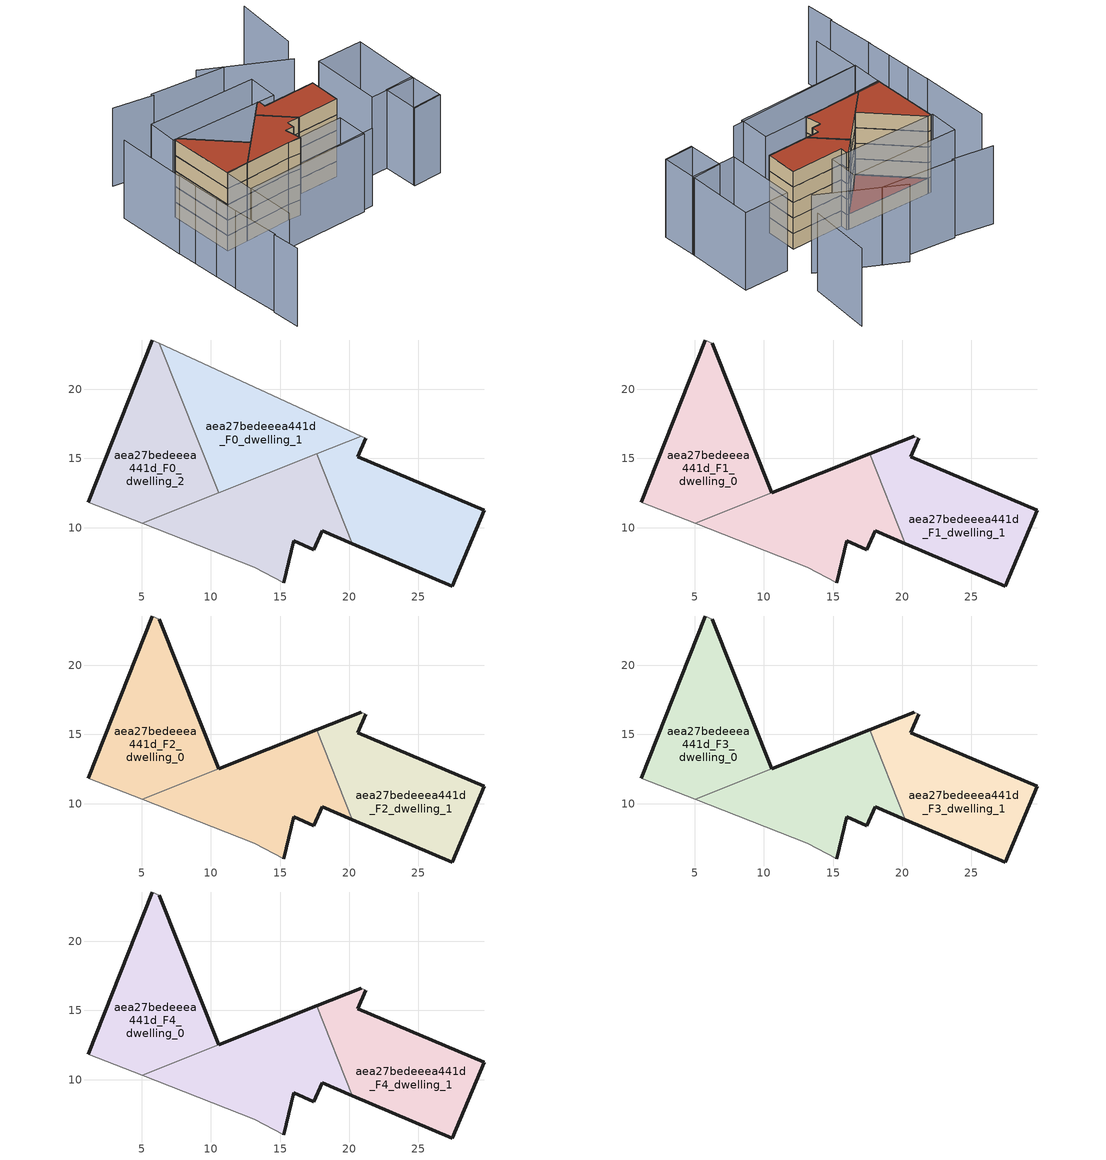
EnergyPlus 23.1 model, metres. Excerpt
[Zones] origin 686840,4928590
aea27bedeeea441d_F0_dwelling_0
 floor ground (EU_floor_Construction): 10.57,12.51 6.28,23.31 5.77,23.55 1.16,11.83 5.03,10.31 z0; 20.23,8.84 17.66,15.32 10.57,12.51 13.13,7.12 15.27,6 16,9.05 17.45,8.4 18.05,9.76 z0; 13.13,7.12 10.57,12.51 5.03,10.31 z0; 20.87,16.6 6.29,23.31 10.57,12.51 z0
 wall outside (EU_wall_Construction): 20.23,8.84 18.05,9.76 17.45,8.4 16,9.05 15.27,6 z0:3
 wall adiabatic (EU_wall_Construction): 15.27,6 13.13,7.12 5.03,10.31 z0:3
 wall to aea27bedeeea441d_F0_dwelling_1 (EU_wall_Construction): 17.66,15.32 20.23,8.84 z0:3
 wall to aea27bedeeea441d_F0_dwelling_3 (EU_wall_Construction): 10.57,12.51 17.66,15.32 z0:3
 wall to aea27bedeeea441d_F0_dwelling_2 (EU_wall_Construction): 5.03,10.31 10.57,12.51 z0:3
 ceiling adiabatic (EU_floor_Construction): 10.57,12.51 13.13,7.12 5.03,10.31 z3
 roof outside (EU_floor_Construction): 20.87,16.6 10.57,12.51 6.28,23.31 z3
aea27bedeeea441d_F0_dwelling_1
 floor ground (EU_floor_Construction): 20.87,16.6 6.28,23.31 10.57,12.51 z0; 27.44,5.78 29.74,11.27 20.6,15.1 21.21,16.44 20.87,16.6 17.66,15.32 20.23,8.84 z0
 wall outside (EU_wall_Construction): 21.21,16.44 20.6,15.1 29.74,11.27 27.44,5.78 20.23,8.84 z0:3
 wall adiabatic (EU_wall_Construction): 20.87,16.6 21.21,16.44 z0:3
 wall to aea27bedeeea441d_F0_dwelling_3 (EU_wall_Construction): 17.66,15.32 20.87,16.6 z0:3
 roof outside (EU_floor_Construction): 20.87,16.6 10.57,12.51 6.28,23.31 z3
aea27bedeeea441d_F0_dwelling_2
 floor ground (EU_floor_Construction): 20.23,8.84 17.66,15.32 5.03,10.31 13.13,7.12 15.27,6 16,9.05 17.45,8.4 18.05,9.76 z0; 10.57,12.51 6.28,23.31 5.77,23.55 1.16,11.83 5.03,10.31 z0
 wall outside (EU_wall_Construction): 1.16,11.83 5.77,23.55 z0:3
 wall adiabatic (EU_wall_Construction): 5.03,10.31 1.16,11.83 / 5.77,23.55 6.29,23.31 z0:3
 wall to aea27bedeeea441d_F0_dwelling_3 (EU_wall_Construction): 6.29,23.31 10.57,12.51 z0:3
aea27bedeeea441d_F0_dwelling_3
 floor ground (EU_floor_Construction): 20.87,16.6 6.29,23.31 10.57,12.51 z0; 13.13,7.12 10.57,12.51 5.03,10.31 z0; 27.44,5.78 29.74,11.27 20.6,15.1 21.21,16.44 20.87,16.6 17.66,15.32 20.23,8.84 z0
 wall adiabatic (EU_wall_Construction): 6.29,23.31 20.87,16.6 z0:3
 ceiling adiabatic (EU_roof_Construction): 29.74,11.27 27.44,5.78 20.23,8.84 17.66,15.32 20.87,16.6 21.21,16.44 20.6,15.1 z3; 17.66,15.32 20.23,8.84 18.05,9.76 17.45,8.4 16,9.05 15.27,6 13.13,7.12 10.57,12.51 z3
 roof outside (EU_roof_Construction): 20.87,16.6 10.57,12.51 6.28,23.31 z3
aea27bedeeea441d_F1_dwelling_0
 floor to aea27bedeeea441d_F0_dwelling_0 (EU_floor_Construction): 20.23,8.84 17.66,15.32 10.57,12.51 13.13,7.12 15.27,6 16,9.05 17.45,8.4 18.05,9.76 z3
 floor adiabatic (EU_floor_Construction): 10.57,12.51 6.28,23.31 5.77,23.55 1.16,11.83 5.03,10.31 z3
 floor to aea27bedeeea441d_F0_dwelling_3 (EU_floor_Construction): 13.13,7.12 10.57,12.51 5.03,10.31 z3
 wall outside (EU_wall_Construction): 20.23,8.84 18.05,9.76 17.45,8.4 16,9.05 15.27,6 / 10.57,12.51 17.66,15.32 z3:6
 wall adiabatic (EU_wall_Construction): 15.27,6 13.13,7.12 5.03,10.31 z3:6
 wall to aea27bedeeea441d_F1_dwelling_1 (EU_wall_Construction): 17.66,15.32 20.23,8.84 z3:6
 wall to aea27bedeeea441d_F1_dwelling_2 (EU_wall_Construction): 5.03,10.31 10.57,12.51 z3:6
aea27bedeeea441d_F1_dwelling_1
 floor to aea27bedeeea441d_F0_dwelling_1 (EU_floor_Construction): 27.44,5.78 29.74,11.27 20.6,15.1 21.21,16.44 20.87,16.6 17.66,15.32 20.23,8.84 z3
 wall outside (EU_wall_Construction): 17.66,15.32 20.87,16.6 / 21.21,16.44 20.6,15.1 29.74,11.27 27.44,5.78 20.23,8.84 z3:6
 wall adiabatic (EU_wall_Construction): 20.87,16.6 21.21,16.44 z3:6
aea27bedeeea441d_F1_dwelling_2
 floor to aea27bedeeea441d_F0_dwelling_2 (EU_floor_Construction): 20.23,8.84 17.66,15.32 5.03,10.31 13.13,7.12 15.27,6 16,9.05 17.45,8.4 18.05,9.76 z3; 10.57,12.51 6.28,23.31 5.77,23.55 1.16,11.83 5.03,10.31 z3
 wall outside (EU_wall_Construction): 1.16,11.83 5.77,23.55 / 6.29,23.31 10.57,12.51 z3:6
 wall adiabatic (EU_wall_Construction): 5.03,10.31 1.16,11.83 / 5.77,23.55 6.29,23.31 z3:6
aea27bedeeea441d_F2_dwelling_0
 floor adiabatic (EU_floor_Construction): 20.23,8.84 17.66,15.32 5.03,10.31 13.13,7.12 15.27,6 16,9.05 17.45,8.4 18.05,9.76 z6; 10.57,12.51 6.28,23.31 5.77,23.55 1.16,11.83 5.03,10.31 z6
 wall outside (EU_wall_Construction): 20.23,8.84 18.05,9.76 17.45,8.4 16,9.05 15.27,6 / 10.57,12.51 17.66,15.32 z6:9
 wall adiabatic (EU_wall_Construction): 15.27,6 13.13,7.12 5.03,10.31 z6:9
 wall to aea27bedeeea441d_F2_dwelling_1 (EU_wall_Construction): 17.66,15.32 20.23,8.84 z6:9
 wall to aea27bedeeea441d_F2_dwelling_2 (EU_wall_Construction): 5.03,10.31 10.57,12.51 z6:9
aea27bedeeea441d_F2_dwelling_1
 floor to aea27bedeeea441d_F1_dwelling_1 (EU_floor_Construction): 27.44,5.78 29.74,11.27 20.6,15.1 21.21,16.44 20.87,16.6 17.66,15.32 20.23,8.84 z6
 wall outside (EU_wall_Construction): 17.66,15.32 20.87,16.6 / 21.21,16.44 20.6,15.1 29.74,11.27 27.44,5.78 20.23,8.84 z6:9
 wall adiabatic (EU_wall_Construction): 20.87,16.6 21.21,16.44 z6:9
aea27bedeeea441d_F2_dwelling_2
 floor to aea27bedeeea441d_F1_dwelling_2 (EU_floor_Construction): 20.23,8.84 17.66,15.32 5.03,10.31 13.13,7.12 15.27,6 16,9.05 17.45,8.4 18.05,9.76 z6; 10.57,12.51 6.28,23.31 5.77,23.55 1.16,11.83 5.03,10.31 z6
 wall outside (EU_wall_Construction): 1.16,11.83 5.77,23.55 / 6.29,23.31 10.57,12.51 z6:9
 wall adiabatic (EU_wall_Construction): 5.03,10.31 1.16,11.83 / 5.77,23.55 6.29,23.31 z6:9
aea27bedeeea441d_F3_dwelling_0
 floor adiabatic (EU_floor_Construction): 20.23,8.84 17.66,15.32 5.03,10.31 13.13,7.12 15.27,6 16,9.05 17.45,8.4 18.05,9.76 z9; 10.57,12.51 6.28,23.31 5.77,23.55 1.16,11.83 5.03,10.31 z9
 wall outside (EU_wall_Construction): 20.23,8.84 18.05,9.76 17.45,8.4 16,9.05 15.27,6 / 10.57,12.51 17.66,15.32 z9:12
 wall adiabatic (EU_wall_Construction): 15.27,6 13.13,7.12 5.03,10.31 z9:12
 wall to aea27bedeeea441d_F3_dwelling_1 (EU_wall_Construction): 17.66,15.32 20.23,8.84 z9:12
 wall to aea27bedeeea441d_F3_dwelling_2 (EU_wall_Construction): 5.03,10.31 10.57,12.51 z9:12
aea27bedeeea441d_F3_dwelling_1
 floor to aea27bedeeea441d_F2_dwelling_1 (EU_floor_Construction): 27.44,5.78 29.74,11.27 20.6,15.1 21.21,16.44 20.87,16.6 17.66,15.32 20.23,8.84 z9
 wall outside (EU_wall_Construction): 17.66,15.32 20.87,16.6 / 21.21,16.44 20.6,15.1 29.74,11.27 27.44,5.78 20.23,8.84 z9:12
 wall adiabatic (EU_wall_Construction): 20.87,16.6 21.21,16.44 z9:12
aea27bedeeea441d_F3_dwelling_2
 floor to aea27bedeeea441d_F2_dwelling_2 (EU_floor_Construction): 20.23,8.84 17.66,15.32 5.03,10.31 13.13,7.12 15.27,6 16,9.05 17.45,8.4 18.05,9.76 z9; 10.57,12.51 6.28,23.31 5.77,23.55 1.16,11.83 5.03,10.31 z9
 wall outside (EU_wall_Construction): 1.16,11.83 5.77,23.55 / 6.29,23.31 10.57,12.51 z9:12
 wall adiabatic (EU_wall_Construction): 5.03,10.31 1.16,11.83 / 5.77,23.55 6.29,23.31 z9:12
aea27bedeeea441d_F4_dwelling_0
 floor adiabatic (EU_floor_Construction): 20.23,8.84 17.66,15.32 5.03,10.31 13.13,7.12 15.27,6 16,9.05 17.45,8.4 18.05,9.76 z12; 10.57,12.51 6.28,23.31 5.77,23.55 1.16,11.83 5.03,10.31 z12
 wall outside (EU_wall_Construction): 20.23,8.84 18.05,9.76 17.45,8.4 16,9.05 15.27,6 / 10.57,12.51 17.66,15.32 z12:15
 wall adiabatic (EU_wall_Construction): 15.27,6 13.13,7.12 5.03,10.31 z12:15
 wall to aea27bedeeea441d_F4_dwelling_1 (EU_wall_Construction): 17.66,15.32 20.23,8.84 z12:15
 wall to aea27bedeeea441d_F4_dwelling_2 (EU_wall_Construction): 5.03,10.31 10.57,12.51 z12:15
 roof outside (EU_roof_Construction): 6.28,23.31 10.57,12.51 5.03,10.31 1.16,11.83 5.77,23.55 z15; 17.66,15.32 20.23,8.84 18.05,9.76 17.45,8.4 16,9.05 15.27,6 13.13,7.12 5.03,10.31 z15
aea27bedeeea441d_F4_dwelling_1
 floor to aea27bedeeea441d_F3_dwelling_1 (EU_floor_Construction): 27.44,5.78 29.74,11.27 20.6,15.1 21.21,16.44 20.87,16.6 17.66,15.32 20.23,8.84 z12
 wall outside (EU_wall_Construction): 17.66,15.32 20.87,16.6 / 21.21,16.44 20.6,15.1 29.74,11.27 27.44,5.78 20.23,8.84 z12:15
 wall adiabatic (EU_wall_Construction): 20.87,16.6 21.21,16.44 z12:15
 roof outside (EU_roof_Construction): 29.74,11.27 27.44,5.78 20.23,8.84 17.66,15.32 20.87,16.6 21.21,16.44 20.6,15.1 z15
aea27bedeeea441d_F4_dwelling_2
 floor to aea27bedeeea441d_F3_dwelling_2 (EU_floor_Construction): 20.23,8.84 17.66,15.32 5.03,10.31 13.13,7.12 15.27,6 16,9.05 17.45,8.4 18.05,9.76 z12; 10.57,12.51 6.28,23.31 5.77,23.55 1.16,11.83 5.03,10.31 z12
 wall outside (EU_wall_Construction): 1.16,11.83 5.77,23.55 / 6.29,23.31 10.57,12.51 z12:15
 wall adiabatic (EU_wall_Construction): 5.03,10.31 1.16,11.83 / 5.77,23.55 6.29,23.31 z12:15
 roof outside (EU_roof_Construction): 6.28,23.31 10.57,12.51 5.03,10.31 1.16,11.83 5.77,23.55 z15; 17.66,15.32 20.23,8.84 18.05,9.76 17.45,8.4 16,9.05 15.27,6 13.13,7.12 5.03,10.31 z15
shading: 30.86,-6.18 35.76,-8.08 / -4.25,-1.88 -0.87,6.58 / -0.87,6.58 22.75,-2.86 / -10.66,-2.47 -12.38,-7.42 / -7.54,6.01 -10.47,-2.53 / -6.01,10.13 -7.61,5.67 / -4.3,14.76 -5.96,10.11 / 38.24,19.91 43.79,30.59 / -2.83,18.49 -4.5,14.2 / 1.91,30.6 -2.97,18.35 / 34.3,16.83 24.46,29.26 / 27.24,25.76 15.21,32.59 / 15.25,32.11 8.97,36.28 / 30.78,-6.39 33.23,-0.05 / 33.23,-0.05 38.31,-2.01 / 38.31,-2.01 35.86,-8.35 / 35.86,-8.35 30.78,-6.39 / 20.78,-2.5 -1.02,6.64 / -1.02,6.64 1.27,12.09 / 1.27,12.09 23.07,2.95 / 23.07,2.95 20.78,-2.5 / 43.29,9.72 38.19,-2.35 / 38.19,-2.35 30.35,0.97 / 30.35,0.97 35.45,13.04 / 35.45,13.04 43.29,9.72 / 23.86,15.18 5.47,23.69 / 5.47,23.69 7.83,28.79 / 7.83,28.79 26.22,20.28 / 26.22,20.28 23.86,15.18 z0:15
[Building]
EU S2 Campaign: North Axis=0; Terrain=City; Solar Distribution=FullExterior
[Site:Location]
Bologna: Latitude=44.5; Longitude=11.25; Time Zone=1; Elevation=37
[SizingPeriod:WeatherFileDays]
AnnualSizingPeriod: Begin Month=1; Begin Day of Month=1; End Month=12; End Day of Month=31; Day of Week for Start Day=Monday; Use Weather File Daylight Saving Period=No; Use Weather File Rain and Snow Indicators=No
[MATERIAL]
EU_InternalMass_Material: Roughness=MediumRough; Thickness=0.1; Conductivity=1; Density=1800; Specific Heat=900; Thermal Absorptance=0.9; Solar Absorptance=0.7; Visible Absorptance=0.7
[MATERIAL:NOMASS] Roughness=MediumRough; Thermal Absorptance=0.9; Solar Absorptance=0.7; Visible Absorptance=0.7
Name | Thermal Resistance
EU_wall_NoMass | 0.905828
EU_roof_NoMass | 0.37593
EU_floor_NoMass | 0.67114
[CONSTRUCTION]
EU_wall_Construction: EU_wall_NoMass
EU_roof_Construction: EU_roof_NoMass
EU_floor_Construction: EU_floor_NoMass
EU_InternalMass_Construction: EU_InternalMass_Material
[ZONE] Type=1; Multiplier=1; Ceiling Height=autocalculate; Floor Area=autocalculate; Part of Total Floor Area=Yes
Name | Volume
aea27bedeeea441d_F0_dwelling_0 | 579.495
aea27bedeeea441d_F1_dwelling_0 | 386.314
aea27bedeeea441d_F2_dwelling_0; aea27bedeeea441d_F3_dwelling_0; aea27bedeeea441d_F4_dwelling_0; aea27bedeeea441d_F2_dwelling_2; aea27bedeeea441d_F3_dwelling_2; aea27bedeeea441d_F4_dwelling_2 | 386.327
aea27bedeeea441d_F0_dwelling_1 | 386.323
aea27bedeeea441d_F1_dwelling_1 | 193.148
aea27bedeeea441d_F2_dwelling_1; aea27bedeeea441d_F3_dwelling_1; aea27bedeeea441d_F4_dwelling_1 | 193.151
aea27bedeeea441d_F0_dwelling_2; aea27bedeeea441d_F1_dwelling_2 | 386.326
aea27bedeeea441d_F0_dwelling_3 | 439.556
[INTERNALMASS] Construction=EU_InternalMass_Construction
Name | Zone or ZoneList | Surface Area
aea27bedeeea441d_F0_dwelling_0_EU_InternalMass | aea27bedeeea441d_F0_dwelling_0 | 64.3844
aea27bedeeea441d_F0_dwelling_1_EU_InternalMass | aea27bedeeea441d_F0_dwelling_1 | 64.3838
aea27bedeeea441d_F0_dwelling_2_EU_InternalMass | aea27bedeeea441d_F0_dwelling_2 | 64.3912
aea27bedeeea441d_F0_dwelling_3_EU_InternalMass | aea27bedeeea441d_F0_dwelling_3 | 64.3921
aea27bedeeea441d_F1_dwelling_0_EU_InternalMass | aea27bedeeea441d_F1_dwelling_0 | 85.8571
aea27bedeeea441d_F1_dwelling_1_EU_InternalMass | aea27bedeeea441d_F1_dwelling_1 | 85.843
aea27bedeeea441d_F1_dwelling_2_EU_InternalMass | aea27bedeeea441d_F1_dwelling_2 | 85.8434
aea27bedeeea441d_F2_dwelling_0_EU_InternalMass | aea27bedeeea441d_F2_dwelling_0 | 85.8571
aea27bedeeea441d_F2_dwelling_1_EU_InternalMass | aea27bedeeea441d_F2_dwelling_1 | 85.843
aea27bedeeea441d_F2_dwelling_2_EU_InternalMass | aea27bedeeea441d_F2_dwelling_2 | 85.8434
aea27bedeeea441d_F3_dwelling_0_EU_InternalMass | aea27bedeeea441d_F3_dwelling_0 | 85.8571
aea27bedeeea441d_F3_dwelling_1_EU_InternalMass | aea27bedeeea441d_F3_dwelling_1 | 85.843
aea27bedeeea441d_F3_dwelling_2_EU_InternalMass | aea27bedeeea441d_F3_dwelling_2 | 85.8434
aea27bedeeea441d_F4_dwelling_0_EU_InternalMass | aea27bedeeea441d_F4_dwelling_0 | 85.8571
aea27bedeeea441d_F4_dwelling_1_EU_InternalMass | aea27bedeeea441d_F4_dwelling_1 | 85.843
aea27bedeeea441d_F4_dwelling_2_EU_InternalMass | aea27bedeeea441d_F4_dwelling_2 | 85.8434
[OTHEREQUIPMENT] Fuel Type=Electricity; Design Level Calculation Method=Watts/Area; Power per Zone Floor Area=1; Fraction Latent=0; Fraction Radiant=0; Fraction Lost=0; Carbon Dioxide Generation Rate=0; EndUse Subcategory=EU_Step8_InternalGains
Name | Zone or ZoneList or Space or SpaceList | Schedule
EU_Step8_InternalGain_aea27bedeeea441d_F0_dwelling_0_f000 | aea27bedeeea441d_F0_dwelling_0 | EU_Step8_GainSchedule_aea27bedeeea441d_F0_dwelling_0_f000
EU_Step8_InternalGain_aea27bedeeea441d_F0_dwelling_1_f000 | aea27bedeeea441d_F0_dwelling_1 | EU_Step8_GainSchedule_aea27bedeeea441d_F0_dwelling_1_f000
EU_Step8_InternalGain_aea27bedeeea441d_F0_dwelling_2_f000 | aea27bedeeea441d_F0_dwelling_2 | EU_Step8_GainSchedule_aea27bedeeea441d_F0_dwelling_2_f000
EU_Step8_InternalGain_aea27bedeeea441d_F0_dwelling_3_f000 | aea27bedeeea441d_F0_dwelling_3 | EU_Step8_GainSchedule_aea27bedeeea441d_F0_dwelling_3_f000
EU_Step8_InternalGain_aea27bedeeea441d_F1_dwelling_0_f000 | aea27bedeeea441d_F1_dwelling_0 | EU_Step8_GainSchedule_aea27bedeeea441d_F1_dwelling_0_f000
EU_Step8_InternalGain_aea27bedeeea441d_F1_dwelling_1_f000 | aea27bedeeea441d_F1_dwelling_1 | EU_Step8_GainSchedule_aea27bedeeea441d_F1_dwelling_1_f000
EU_Step8_InternalGain_aea27bedeeea441d_F1_dwelling_2_f000 | aea27bedeeea441d_F1_dwelling_2 | EU_Step8_GainSchedule_aea27bedeeea441d_F1_dwelling_2_f000
EU_Step8_InternalGain_aea27bedeeea441d_F2_dwelling_0_f000 | aea27bedeeea441d_F2_dwelling_0 | EU_Step8_GainSchedule_aea27bedeeea441d_F2_dwelling_0_f000
EU_Step8_InternalGain_aea27bedeeea441d_F2_dwelling_1_f000 | aea27bedeeea441d_F2_dwelling_1 | EU_Step8_GainSchedule_aea27bedeeea441d_F2_dwelling_1_f000
EU_Step8_InternalGain_aea27bedeeea441d_F2_dwelling_2_f000 | aea27bedeeea441d_F2_dwelling_2 | EU_Step8_GainSchedule_aea27bedeeea441d_F2_dwelling_2_f000
EU_Step8_InternalGain_aea27bedeeea441d_F3_dwelling_0_f000 | aea27bedeeea441d_F3_dwelling_0 | EU_Step8_GainSchedule_aea27bedeeea441d_F3_dwelling_0_f000
EU_Step8_InternalGain_aea27bedeeea441d_F3_dwelling_1_f000 | aea27bedeeea441d_F3_dwelling_1 | EU_Step8_GainSchedule_aea27bedeeea441d_F3_dwelling_1_f000
EU_Step8_InternalGain_aea27bedeeea441d_F3_dwelling_2_f000 | aea27bedeeea441d_F3_dwelling_2 | EU_Step8_GainSchedule_aea27bedeeea441d_F3_dwelling_2_f000
EU_Step8_InternalGain_aea27bedeeea441d_F4_dwelling_0_f000 | aea27bedeeea441d_F4_dwelling_0 | EU_Step8_GainSchedule_aea27bedeeea441d_F4_dwelling_0_f000
EU_Step8_InternalGain_aea27bedeeea441d_F4_dwelling_1_f000 | aea27bedeeea441d_F4_dwelling_1 | EU_Step8_GainSchedule_aea27bedeeea441d_F4_dwelling_1_f000
EU_Step8_InternalGain_aea27bedeeea441d_F4_dwelling_2_f000 | aea27bedeeea441d_F4_dwelling_2 | EU_Step8_GainSchedule_aea27bedeeea441d_F4_dwelling_2_f000
[ZONEVENTILATION:DESIGNFLOWRATE] Schedule=EU_AlwaysOn; Design Flow Rate Calculation Method=AirChanges/Hour; Air Changes per Hour=0.73129; Ventilation Type=Natural; Fan Pressure Rise=0; Fan Total Efficiency=1; Constant Term Coefficient=1; Temperature Term Coefficient=0; Velocity Term Coefficient=0; Velocity Squared Term Coefficient=0; Minimum Indoor Temperature=-100; Maximum Indoor Temperature=100; Delta Temperature=-100; Minimum Outdoor Temperature=-100; Maximum Outdoor Temperature=100; Maximum Wind Speed=40
Name | Zone or ZoneList or Space or SpaceList
EU_ConstantAir_aea27bedeeea441d_F0_dwelling_0 | aea27bedeeea441d_F0_dwelling_0
EU_ConstantAir_aea27bedeeea441d_F0_dwelling_1 | aea27bedeeea441d_F0_dwelling_1
EU_ConstantAir_aea27bedeeea441d_F0_dwelling_2 | aea27bedeeea441d_F0_dwelling_2
EU_ConstantAir_aea27bedeeea441d_F0_dwelling_3 | aea27bedeeea441d_F0_dwelling_3
EU_ConstantAir_aea27bedeeea441d_F1_dwelling_0 | aea27bedeeea441d_F1_dwelling_0
EU_ConstantAir_aea27bedeeea441d_F1_dwelling_1 | aea27bedeeea441d_F1_dwelling_1
EU_ConstantAir_aea27bedeeea441d_F1_dwelling_2 | aea27bedeeea441d_F1_dwelling_2
EU_ConstantAir_aea27bedeeea441d_F2_dwelling_0 | aea27bedeeea441d_F2_dwelling_0
EU_ConstantAir_aea27bedeeea441d_F2_dwelling_1 | aea27bedeeea441d_F2_dwelling_1
EU_ConstantAir_aea27bedeeea441d_F2_dwelling_2 | aea27bedeeea441d_F2_dwelling_2
EU_ConstantAir_aea27bedeeea441d_F3_dwelling_0 | aea27bedeeea441d_F3_dwelling_0
EU_ConstantAir_aea27bedeeea441d_F3_dwelling_1 | aea27bedeeea441d_F3_dwelling_1
EU_ConstantAir_aea27bedeeea441d_F3_dwelling_2 | aea27bedeeea441d_F3_dwelling_2
EU_ConstantAir_aea27bedeeea441d_F4_dwelling_0 | aea27bedeeea441d_F4_dwelling_0
EU_ConstantAir_aea27bedeeea441d_F4_dwelling_1 | aea27bedeeea441d_F4_dwelling_1
EU_ConstantAir_aea27bedeeea441d_F4_dwelling_2 | aea27bedeeea441d_F4_dwelling_2
[HVACTEMPLATE:THERMOSTAT] Constant Heating Setpoint=20; Constant Cooling Setpoint=50
EU_HeatOnly_aea27bedeeea441d_F0_dwelling_0; EU_HeatOnly_aea27bedeeea441d_F0_dwelling_1; EU_HeatOnly_aea27bedeeea441d_F0_dwelling_2; EU_HeatOnly_aea27bedeeea441d_F0_dwelling_3; EU_HeatOnly_aea27bedeeea441d_F1_dwelling_0; EU_HeatOnly_aea27bedeeea441d_F1_dwelling_1; EU_HeatOnly_aea27bedeeea441d_F1_dwelling_2; EU_HeatOnly_aea27bedeeea441d_F2_dwelling_0; EU_HeatOnly_aea27bedeeea441d_F2_dwelling_1; EU_HeatOnly_aea27bedeeea441d_F2_dwelling_2; EU_HeatOnly_aea27bedeeea441d_F3_dwelling_0; EU_HeatOnly_aea27bedeeea441d_F3_dwelling_1; EU_HeatOnly_aea27bedeeea441d_F3_dwelling_2; EU_HeatOnly_aea27bedeeea441d_F4_dwelling_0; EU_HeatOnly_aea27bedeeea441d_F4_dwelling_1; EU_HeatOnly_aea27bedeeea441d_F4_dwelling_2
[HVACTEMPLATE:ZONE:IDEALLOADSAIRSYSTEM] System Availability Schedule=EU_AlwaysOn; Maximum Heating Supply Air Temperature=50; Minimum Cooling Supply Air Temperature=13; Maximum Heating Supply Air Humidity Ratio=0.0156; Minimum Cooling Supply Air Humidity Ratio=0.0077; Heating Limit=NoLimit; Cooling Limit=NoLimit; Heating Availability Schedule=EU_AlwaysOn; Cooling Availability Schedule=EU_CoolingOff; Dehumidification Control Type=ConstantSensibleHeatRatio; Cooling Sensible Heat Ratio=0.7; Dehumidification Setpoint=60; Humidification Control Type=None; Humidification Setpoint=30; Outdoor Air Method=None; Outdoor Air Flow Rate per Person=0.00944; Outdoor Air Flow Rate per Zone Floor Area=0; Outdoor Air Flow Rate per Zone=0; Demand Controlled Ventilation Type=None; Outdoor Air Economizer Type=NoEconomizer; Heat Recovery Type=None; Sensible Heat Recovery Effectiveness=0.7; Latent Heat Recovery Effectiveness=0.65
Name | Template Thermostat
aea27bedeeea441d_F0_dwelling_0 | EU_HeatOnly_aea27bedeeea441d_F0_dwelling_0
aea27bedeeea441d_F0_dwelling_1 | EU_HeatOnly_aea27bedeeea441d_F0_dwelling_1
aea27bedeeea441d_F0_dwelling_2 | EU_HeatOnly_aea27bedeeea441d_F0_dwelling_2
aea27bedeeea441d_F0_dwelling_3 | EU_HeatOnly_aea27bedeeea441d_F0_dwelling_3
aea27bedeeea441d_F1_dwelling_0 | EU_HeatOnly_aea27bedeeea441d_F1_dwelling_0
aea27bedeeea441d_F1_dwelling_1 | EU_HeatOnly_aea27bedeeea441d_F1_dwelling_1
aea27bedeeea441d_F1_dwelling_2 | EU_HeatOnly_aea27bedeeea441d_F1_dwelling_2
aea27bedeeea441d_F2_dwelling_0 | EU_HeatOnly_aea27bedeeea441d_F2_dwelling_0
aea27bedeeea441d_F2_dwelling_1 | EU_HeatOnly_aea27bedeeea441d_F2_dwelling_1
aea27bedeeea441d_F2_dwelling_2 | EU_HeatOnly_aea27bedeeea441d_F2_dwelling_2
aea27bedeeea441d_F3_dwelling_0 | EU_HeatOnly_aea27bedeeea441d_F3_dwelling_0
aea27bedeeea441d_F3_dwelling_1 | EU_HeatOnly_aea27bedeeea441d_F3_dwelling_1
aea27bedeeea441d_F3_dwelling_2 | EU_HeatOnly_aea27bedeeea441d_F3_dwelling_2
aea27bedeeea441d_F4_dwelling_0 | EU_HeatOnly_aea27bedeeea441d_F4_dwelling_0
aea27bedeeea441d_F4_dwelling_1 | EU_HeatOnly_aea27bedeeea441d_F4_dwelling_1
aea27bedeeea441d_F4_dwelling_2 | EU_HeatOnly_aea27bedeeea441d_F4_dwelling_2
[SIZING:ZONE] Zone Cooling Design Supply Air Temperature Input Method=SupplyAirTemperature; Zone Cooling Design Supply Air Temperature=13; Zone Heating Design Supply Air Temperature Input Method=SupplyAirTemperature; Zone Heating Design Supply Air Temperature=50; Zone Cooling Design Supply Air Humidity Ratio=0.008; Zone Heating Design Supply Air Humidity Ratio=0.008; Cooling Design Air Flow Method=DesignDay; Cooling Design Air Flow Rate=0; Cooling Minimum Air Flow per Zone Floor Area=0.000762; Cooling Minimum Air Flow=0; Cooling Minimum Air Flow Fraction=0.2; Heating Design Air Flow Method=DesignDay; Heating Design Air Flow Rate=0; Heating Maximum Air Flow per Zone Floor Area=0.002032; Heating Maximum Air Flow=0.141576; Heating Maximum Air Flow Fraction=0.3; Account for Dedicated Outdoor Air System=No; Dedicated Outdoor Air System Control Strategy=NeutralSupplyAir; Dedicated Outdoor Air Low Setpoint Temperature for Design=autosize; Dedicated Outdoor Air High Setpoint Temperature for Design=autosize; Zone Load Sizing Method=Sensible Load Only No Latent Load; Zone Latent Cooling Design Supply Air Humidity Ratio Input Method=HumidityRatioDifference; Zone Cooling Design Supply Air Humidity Ratio Difference=0.005; Zone Latent Heating Design Supply Air Humidity Ratio Input Method=HumidityRatioDifference; Zone Humidification Design Supply Air Humidity Ratio Difference=0.005
aea27bedeeea441d_F0_dwelling_0; aea27bedeeea441d_F0_dwelling_1; aea27bedeeea441d_F0_dwelling_2; aea27bedeeea441d_F0_dwelling_3; aea27bedeeea441d_F1_dwelling_0; aea27bedeeea441d_F1_dwelling_1; aea27bedeeea441d_F1_dwelling_2; aea27bedeeea441d_F2_dwelling_0; aea27bedeeea441d_F2_dwelling_1; aea27bedeeea441d_F2_dwelling_2; aea27bedeeea441d_F3_dwelling_0; aea27bedeeea441d_F3_dwelling_1; aea27bedeeea441d_F3_dwelling_2; aea27bedeeea441d_F4_dwelling_0; aea27bedeeea441d_F4_dwelling_1; aea27bedeeea441d_F4_dwelling_2
[SCHEDULE:CONSTANT]
Name | Hourly Value
EU_AlwaysOn | 1
EU_CoolingOff | 0
[SCHEDULE:FILE] Column Number=1; Rows to Skip at Top=0; Number of Hours of Data=8760; Column Separator=Comma; Interpolate to Timestep=No; Minutes per Item=60; Adjust Schedule for Daylight Savings=Yes
Name | File
EU_Step8_GainSchedule_aea27bedeeea441d_F0_dwelling_0_f000 | ../../schedules/aea27bedeeea441d/aea27bedeeea441d_F0_dwelling_0_f000_gain.csv
EU_Step8_GainSchedule_aea27bedeeea441d_F0_dwelling_1_f000 | ../../schedules/aea27bedeeea441d/aea27bedeeea441d_F0_dwelling_1_f000_gain.csv
EU_Step8_GainSchedule_aea27bedeeea441d_F0_dwelling_2_f000 | ../../schedules/aea27bedeeea441d/aea27bedeeea441d_F0_dwelling_2_f000_gain.csv
EU_Step8_GainSchedule_aea27bedeeea441d_F0_dwelling_3_f000 | ../../schedules/aea27bedeeea441d/aea27bedeeea441d_F0_dwelling_3_f000_gain.csv
EU_Step8_GainSchedule_aea27bedeeea441d_F1_dwelling_0_f000 | ../../schedules/aea27bedeeea441d/aea27bedeeea441d_F1_dwelling_0_f000_gain.csv
EU_Step8_GainSchedule_aea27bedeeea441d_F1_dwelling_1_f000 | ../../schedules/aea27bedeeea441d/aea27bedeeea441d_F1_dwelling_1_f000_gain.csv
EU_Step8_GainSchedule_aea27bedeeea441d_F1_dwelling_2_f000 | ../../schedules/aea27bedeeea441d/aea27bedeeea441d_F1_dwelling_2_f000_gain.csv
EU_Step8_GainSchedule_aea27bedeeea441d_F2_dwelling_0_f000 | ../../schedules/aea27bedeeea441d/aea27bedeeea441d_F2_dwelling_0_f000_gain.csv
EU_Step8_GainSchedule_aea27bedeeea441d_F2_dwelling_1_f000 | ../../schedules/aea27bedeeea441d/aea27bedeeea441d_F2_dwelling_1_f000_gain.csv
EU_Step8_GainSchedule_aea27bedeeea441d_F2_dwelling_2_f000 | ../../schedules/aea27bedeeea441d/aea27bedeeea441d_F2_dwelling_2_f000_gain.csv
EU_Step8_GainSchedule_aea27bedeeea441d_F3_dwelling_0_f000 | ../../schedules/aea27bedeeea441d/aea27bedeeea441d_F3_dwelling_0_f000_gain.csv
EU_Step8_GainSchedule_aea27bedeeea441d_F3_dwelling_1_f000 | ../../schedules/aea27bedeeea441d/aea27bedeeea441d_F3_dwelling_1_f000_gain.csv
EU_Step8_GainSchedule_aea27bedeeea441d_F3_dwelling_2_f000 | ../../schedules/aea27bedeeea441d/aea27bedeeea441d_F3_dwelling_2_f000_gain.csv
EU_Step8_GainSchedule_aea27bedeeea441d_F4_dwelling_0_f000 | ../../schedules/aea27bedeeea441d/aea27bedeeea441d_F4_dwelling_0_f000_gain.csv
EU_Step8_GainSchedule_aea27bedeeea441d_F4_dwelling_1_f000 | ../../schedules/aea27bedeeea441d/aea27bedeeea441d_F4_dwelling_1_f000_gain.csv
EU_Step8_GainSchedule_aea27bedeeea441d_F4_dwelling_2_f000 | ../../schedules/aea27bedeeea441d/aea27bedeeea441d_F4_dwelling_2_f000_gain.csv
